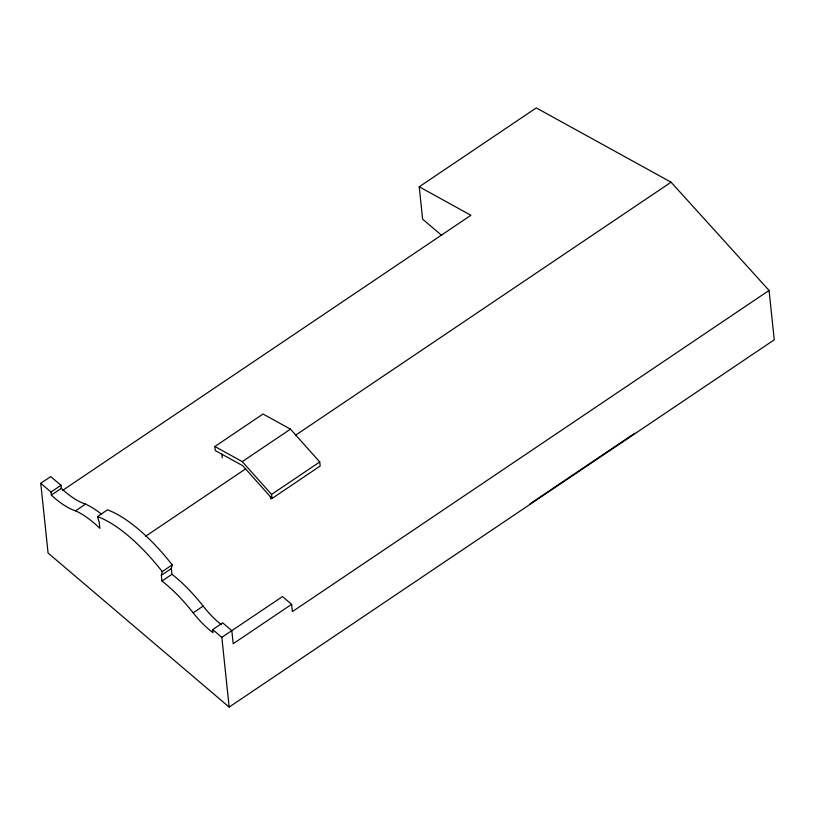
<?xml version="1.0" encoding="UTF-8"?>
<svg xmlns="http://www.w3.org/2000/svg" width="815" height="815" viewBox="0 0 815 815"><rect width="100%" height="100%" fill="white"/><g stroke="black" fill="none" stroke-linecap="round" stroke-linejoin="round"><path stroke-width="1.22" d="M441.72 235.403L422.618 219.154L419.216 186.788L536.29 107.906L671.081 182.203L769.065 290.446L774.25 339.814L229.158 707.094L221.833 637.361L282.489 596.57L291.617 604.343L233.192 643.707L231.817 630.627L222.689 622.864L212.705 629.587L213.021 632.664A55.033 21.221 56 0 1 193.165 612.819A93.328 35.982 56 0 0 161.951 581.024L161.35 575.288L162.226 571.59L172.209 564.866A116.647 44.978 56 0 0 107.509 509.823L97.525 516.547L99.247 522.456L99.868 528.334A76.518 29.503 56 0 0 75.51 510.832A69.591 26.834 56 0 1 51.335 495.102L51.009 492.036L40.75 483.305L50.734 476.581L60.993 485.302L61.319 488.379A69.591 26.834 56 0 0 77.985 500.818L79.931 501.836A69.591 26.834 56 0 0 85.494 504.098A76.518 29.503 56 0 1 101.417 514.153M221.364 624.698A55.033 21.221 56 0 1 206.368 610.048L203.149 606.095A93.328 35.982 56 0 0 171.934 574.3L171.333 568.564L172.209 564.866M51.009 492.036L60.993 485.302M51.335 495.102L61.319 488.379M62.378 490.548L470.907 215.282L419.216 186.788M75.51 510.832L85.494 504.098M214.854 446.498L263.041 414.03L290.466 429.148L319.745 461.962L320.173 466.037L271.986 498.505L242.707 465.691L215.282 450.583L214.854 446.498L242.279 461.616L271.558 494.43L271.986 498.505M242.279 461.616L290.466 429.148M145.478 536.351L245.743 468.798M295.346 435.373L671.081 182.203M271.558 494.43L319.745 461.962M161.35 575.288L171.333 568.564M161.951 581.024L171.934 574.3M193.165 612.819L203.149 606.095M769.065 290.446L292.391 611.627L291.617 604.343M529.964 503.833L634.753 433.223M212.705 629.587L221.833 637.361M229.158 707.094L48.075 553.039L40.75 483.305M270.407 496.518L270.672 499.035M221.914 454.118L222.301 457.796M97.525 516.547A116.647 44.978 56 0 1 162.226 571.59"/></g></svg>
